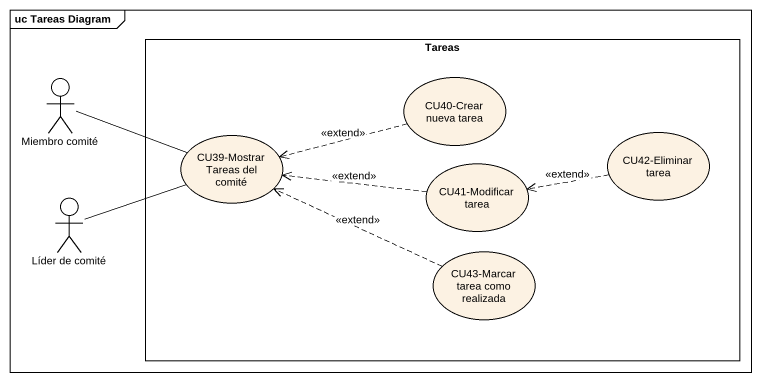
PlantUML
@startuml
mainframe uc Tareas Diagram
rectangle Tareas {
  usecase "CU40-Crear nueva tarea" as CU40_Crear_nueva_tarea
  usecase "CU39-Mostrar Tareas del comité" as CU39_Mostrar_Tareas_del
  usecase "CU42-Eliminar tarea" as CU42_Eliminar_tarea
  usecase "CU41-Modificar tarea" as CU41_Modificar_tarea
  usecase "CU43-Marcar tarea como realizada" as CU43_Marcar_tarea_como
}
actor "Miembro comité" as Miembro_comité
actor "Líder de comité" as Líder_de_comité
Miembro_comité -right- CU39_Mostrar_Tareas_del
CU40_Crear_nueva_tarea .left.> CU39_Mostrar_Tareas_del : <<extend>>
CU42_Eliminar_tarea .left.> CU41_Modificar_tarea : <<extend>>
Líder_de_comité -right- CU39_Mostrar_Tareas_del
CU41_Modificar_tarea .left.> CU39_Mostrar_Tareas_del : <<extend>>
CU43_Marcar_tarea_como .left.> CU39_Mostrar_Tareas_del : <<extend>>
@enduml
